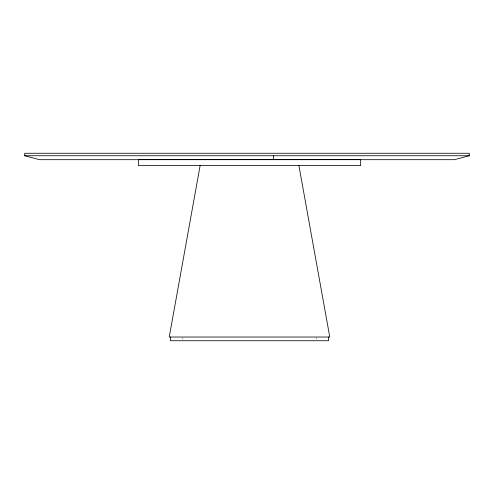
<?xml version="1.0" encoding="UTF-8"?>
<svg xmlns="http://www.w3.org/2000/svg" width="494" height="494" viewBox="0 0 494 494"><rect width="100%" height="100%" fill="white"/><g stroke="black" fill="none" stroke-linecap="round" stroke-linejoin="round"><path stroke-width="0.37" stroke-dasharray="2.47 1.85" d="M316.191 337.773L316.191 339.255M182.836 337.773L182.836 339.255"/><path stroke-width="0.74" d="M200.113 165.614L169.238 337.031L329.788 337.031L298.913 165.614M469.3 155.733L454.48 159.686L39.52 159.686L24.725 155.733L24.7 153.263L469.3 153.263L469.3 155.733L24.7 155.733M273.515 155.733L273.583 159.686M328.553 337.031L328.553 340.736L170.473 340.736L170.473 337.031M360.663 159.439L138.363 159.439L138.363 165.614L360.663 165.614L360.663 159.439"/></g></svg>
